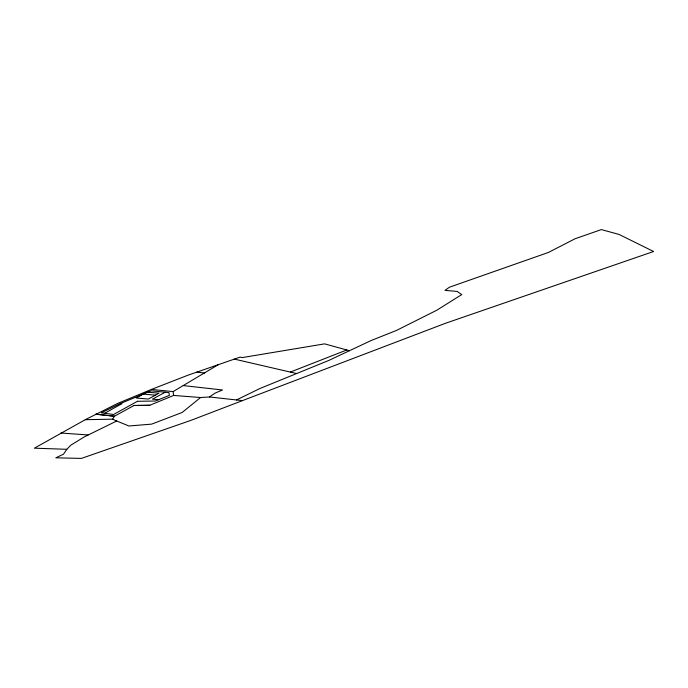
<?xml version="1.0" encoding="UTF-8"?>
<svg xmlns="http://www.w3.org/2000/svg" width="688" height="688" viewBox="0 0 688 688"><rect width="100%" height="100%" fill="white"/><g stroke="black" fill="none" stroke-linecap="round" stroke-linejoin="round"><path stroke-width="1.03" d="M200.586 397.518L182.148 412.465L151.652 424.126L128.923 425.992L116.711 420.996L84.4 436.846L70.838 445.162L66.831 449.298L34.4 448.18L85.303 419.689L112.608 419.173L114.44 416.223L133.997 405.499L149.812 405.266L173.634 395.445L200.586 397.518L209.505 396.976L242.434 400.622L445.308 323.343L653.6 251.498L618.985 234.41L601.355 229.594L575.151 238.719L548.491 252.427L449.427 287.214L444.964 290.37L457.185 291.437L461.743 294.593L436.828 310.202L396.331 330.507L371.296 340.457L328.924 360.383L260.124 388.419L236.44 399.96M66.831 449.298L63.494 454.183L55.84 457.804L81.408 458.406L191.083 420.308L242.434 400.622M209.505 396.976L215.06 393.106L222.508 389.984L183.206 385.581L173.109 391.592L151.463 389.425L117.708 403.4L85.303 419.689M183.206 385.581L218.234 364.7M104.705 413.282L121.957 403.624L120.443 403.495M143.25 394.086L136.207 398.008L148.419 399.049L158.962 393.183L146.664 392.083L143.095 394.069L155.514 395.161M165.206 392.212L152.478 399.143L158.696 399.676M346.795 349.977L290.319 372.07M151.463 389.425L187.79 375.261L240.121 357.106L242.193 357.588L324.607 343.862L349.504 350.725M133.988 405.49L149.812 405.266M60.888 433.019L88.141 434.962M196.897 372.113L204.663 373.016M234.341 359.11L296.648 373.532M112.608 419.173L116.711 420.996M173.109 391.592L173.634 395.445M137.488 401.285L113.546 414.494L101.342 412.826L119.996 403.684L151.154 390.818L168.956 392.581L169.36 395.376L155.307 401.035L137.488 401.285M114.449 416.231L95.761 414.185L114.44 416.223"/></g></svg>
